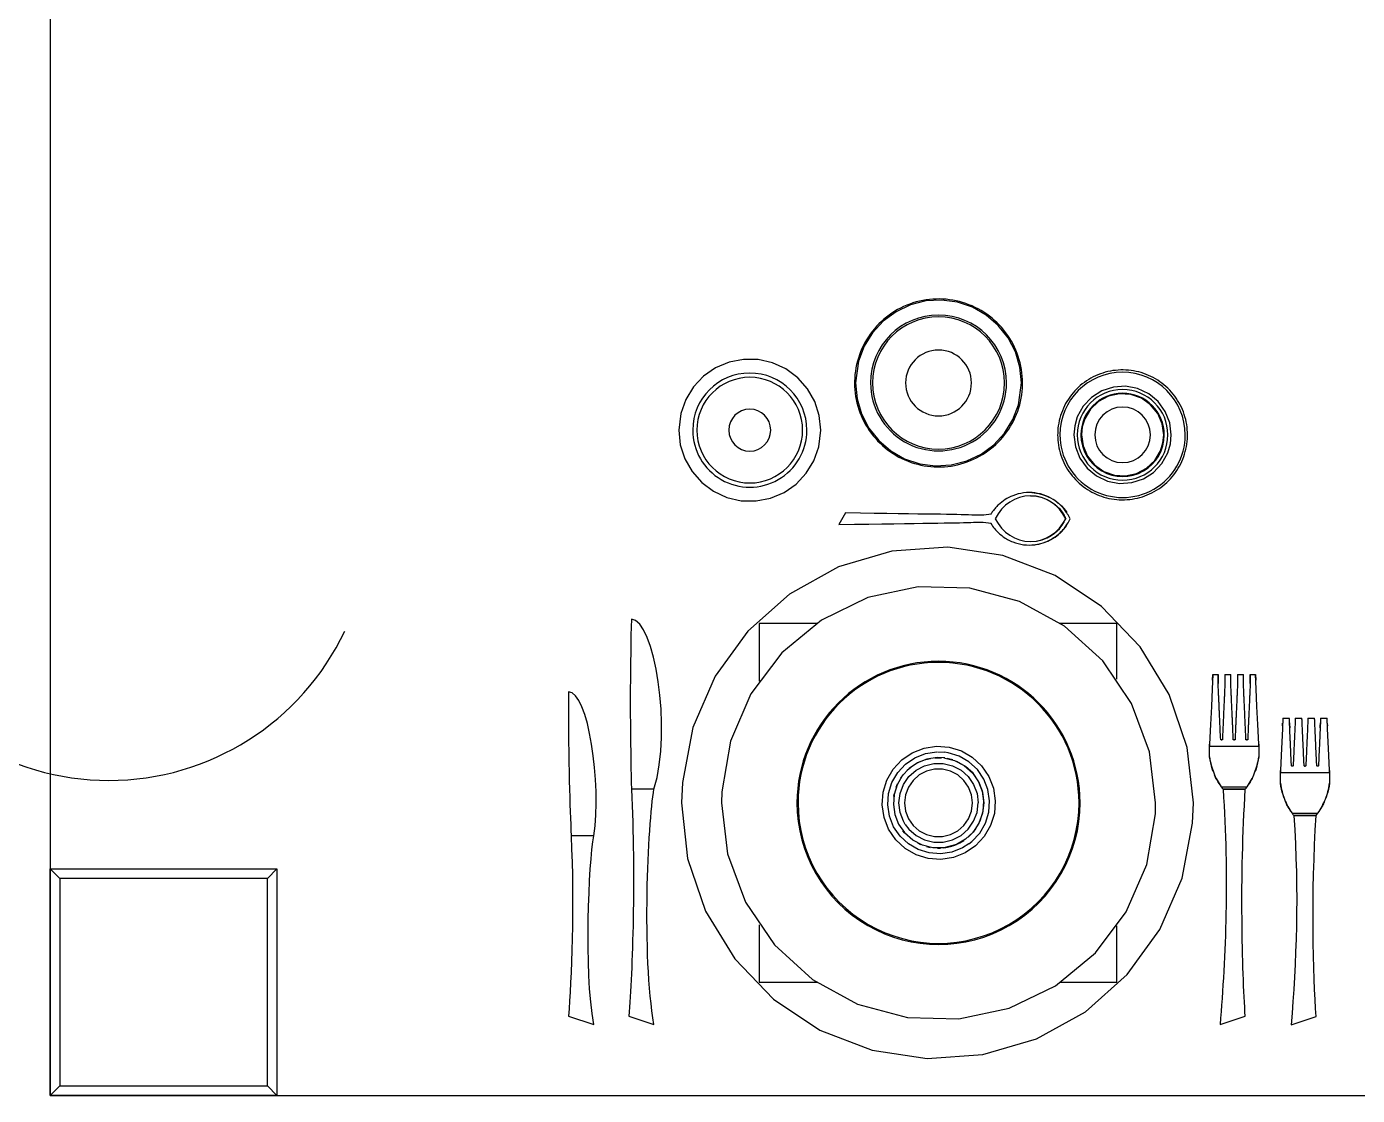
# Model space of a CAD drawing. Header units: metres. Extents: x -658 to -58, y -713 to -118.
# Drawn here: x -100.904 to -100.199, y -197.346 to -196.78 of the extents above; entities that cross this region are included whole.
import ezdxf

# ---------------------------------------------------------------- set-up
doc = ezdxf.new("R2010")
doc.units = ezdxf.units.M
doc.header["$LTSCALE"] = 100
doc.layers.add('cw', color=4, linetype='Continuous')
doc.layers.add('plan', color=8, linetype='Continuous')

# ---------------------------------------------------------------- blocks, each defined once
blk = doc.blocks.new('Dinner_table_with_dinner_set_and_chairs_18111 - Dinner_table_with_dinner_set_and_chairs_18111-814789-الدور الاول')
for p, q in [((2.22, 1), (0.12, 1)), ((2.225, 0.995), (2.22, 1)), ((2.22, 1), (2.34, 1)), ((2.34, 1), (2.22, 1)), ((2.22, 0.88), (2.22, 1)), ((2.225, 0.995), (2.225, 0.885)), ((2.335, 0.995), (2.225, 0.995)), ((2.34, 1), (2.335, 0.995)), ((2.335, 0.885), (2.335, 0.995)), ((2.34, 1), (2.34, 0.88)), ((2.34, 0.88), (2.34, 1)), ((1.68261, 0.9626), (1.66943, 0.95815)), ((1.72028, 0.96251), (1.70693, 0.958)), ((2.03352, 0.95798), (2.02017, 0.9625)), ((2.06546, 0.95798), (2.05211, 0.9625)), ((1.775, 0.94), (1.775, 0.91009)), ((1.80496, 0.94), (1.775, 0.94)), ((1.96443, 0.94), (1.93354, 0.94)), ((1.96443, 0.90964), (1.96443, 0.94)), ((2.22, 0.88), (2.225, 0.885)), ((2.225, 0.885), (2.335, 0.885)), ((2.34, 0.88), (2.335, 0.885)), ((2.34, 0.88), (2.22, 0.88)), ((2.34, 0.12), (2.34, 0.88)), ((1.85997, 0.86705), (1.86659, 0.86882)), ((1.87005, 0.86898), (1.86845, 0.86897)), ((1.87585, 0.86809), (1.87381, 0.86857)), ((1.85369, 0.86318), (1.85158, 0.86113)), ((1.88063, 0.86617), (1.87894, 0.86699)), ((2.05211, 0.8625), (2.06411, 0.8625)), ((1.68216, 0.85046), (1.66848, 0.85046)), ((1.68122, 0.85174), (1.66943, 0.85174)), ((1.66943, 0.85174), (1.68122, 0.85174)), ((1.89318, 0.84164), (1.89294, 0.84023)), ((1.66232, 0.82882), (1.66232, 0.83461)), ((1.68832, 0.83461), (1.68832, 0.82882)), ((1.71966, 0.83653), (1.70598, 0.83653)), ((1.71872, 0.83782), (1.70693, 0.83782)), ((1.70693, 0.83782), (1.71872, 0.83782)), ((1.89189, 0.83659), (1.89119, 0.8349)), ((2.02017, 0.83773), (2.03217, 0.83773)), ((1.68832, 0.82882), (1.66232, 0.82882)), ((1.88605, 0.82771), (1.88419, 0.82609)), ((1.88949, 0.83185), (1.88822, 0.83009)), ((1.69982, 0.81489), (1.69982, 0.82069)), ((1.72582, 0.82069), (1.72582, 0.81489)), ((1.86184, 0.82219), (1.86488, 0.82141)), ((1.87004, 0.818), (1.86634, 0.81816)), ((1.87144, 0.8211), (1.86783, 0.82106)), ((1.8768, 0.82217), (1.87374, 0.8214)), ((1.88175, 0.82442), (1.87928, 0.82313)), ((1.72582, 0.81489), (1.69982, 0.81489)), ((1.6635, 0.80275), (1.66343, 0.80419)), ((1.68721, 0.80419), (1.68714, 0.80275)), ((1.66702, 0.80007), (1.66362, 0.80007)), ((1.67372, 0.80007), (1.67022, 0.80007)), ((1.68042, 0.80007), (1.67692, 0.80007)), ((1.68702, 0.80007), (1.68362, 0.80007)), ((1.70153, 0.77698), (1.7014, 0.77994)), ((1.70432, 0.77698), (1.70153, 0.77698)), ((1.70432, 0.77698), (1.70153, 0.77698)), ((1.71102, 0.77698), (1.70792, 0.77698)), ((1.71772, 0.77698), (1.71462, 0.77698)), ((1.72411, 0.77698), (1.72132, 0.77698)), ((1.72411, 0.77698), (1.72132, 0.77698)), ((1.72424, 0.77994), (1.72411, 0.77698)), ((1.775, 0.77945), (1.775, 0.75)), ((1.96443, 0.75), (1.96443, 0.78059)), ((1.775, 0.75), (1.80532, 0.75)), ((1.93389, 0.75), (1.96443, 0.75)), ((1.91876, 0.69133), (1.92234, 0.69755))]:
    blk.add_line(p, q)
at = {"flags": 128}
for points in [[(2.00557, 0.845), (2.00234, 0.87441), (1.99281, 0.90242), (1.97743, 0.9277), (1.95693, 0.94904), (1.93228, 0.96542), (1.90468, 0.97606), (1.87542, 0.98046), (1.8459, 0.97841), (1.81753, 0.97001), (1.79166, 0.95565), (1.76952, 0.93601), (1.75217, 0.91205), (1.74043, 0.88489), (1.73486, 0.85582), (1.73443, 0.845)], [(1.98443, 0.845), (1.98119, 0.87209), (1.97167, 0.89765), (1.95639, 0.92026), (1.93621, 0.93862), (1.91228, 0.95172), (1.88593, 0.95881), (1.85866, 0.95949), (1.83199, 0.95374), (1.80743, 0.94186), (1.78636, 0.92453), (1.76997, 0.90273), (1.75917, 0.87767), (1.75457, 0.85078), (1.75443, 0.845)], [(1.84037, 0.83722), (1.83937, 0.84387), (1.83987, 0.85057), (1.84185, 0.85699), (1.84521, 0.8628), (1.84978, 0.86773), (1.85533, 0.87151), (1.86158, 0.87397), (1.86822, 0.87497), (1.87492, 0.87447), (1.88134, 0.87249), (1.88716, 0.86913), (1.89208, 0.86456), (1.89587, 0.85901), (1.89832, 0.85275)], [(1.85333, 0.86672), (1.85673, 0.86886), (1.86236, 0.87107), (1.86834, 0.87197), (1.87436, 0.87152), (1.88014, 0.86974), (1.88538, 0.86671), (1.88981, 0.8626), (1.89322, 0.85761), (1.89542, 0.85198)], [(1.86548, 0.86868), (1.86313, 0.86817), (1.86085, 0.86743)], [(1.86659, 0.86882), (1.87237, 0.86881), (1.87797, 0.86741), (1.88308, 0.86472), (1.8874, 0.86089), (1.88833, 0.85978)], [(1.85333, 0.86672), (1.85173, 0.86545), (1.84762, 0.86102), (1.8446, 0.85579), (1.84282, 0.85001), (1.84236, 0.84398), (1.84326, 0.838)], [(1.85103, 0.8605), (1.85003, 0.85924), (1.84735, 0.85459), (1.84576, 0.84945), (1.84536, 0.84409), (1.84616, 0.83878)], [(1.84544, 0.845), (1.84609, 0.85054), (1.848, 0.85578), (1.85107, 0.86044), (1.85513, 0.86427), (1.85997, 0.86705)], [(1.88703, 0.85645), (1.88515, 0.85893), (1.88136, 0.86228), (1.87687, 0.86464), (1.87196, 0.86585), (1.8669, 0.86585), (1.86198, 0.86464), (1.8575, 0.86228), (1.85371, 0.85893), (1.85083, 0.85476), (1.84904, 0.85003), (1.84843, 0.845)], [(1.88743, 0.845), (1.8869, 0.84931), (1.88537, 0.85337), (1.8829, 0.85694), (1.87965, 0.85981), (1.87581, 0.86183), (1.8716, 0.86287), (1.86726, 0.86287), (1.86304, 0.86183), (1.8592, 0.85981), (1.85595, 0.85694), (1.85349, 0.85337), (1.85195, 0.84931), (1.85143, 0.845)], [(1.85929, 0.86678), (1.85813, 0.86621), (1.85599, 0.86493)], [(1.89253, 0.8512), (1.89056, 0.8562), (1.88754, 0.86064)], [(1.88703, 0.85645), (1.88802, 0.85476), (1.88982, 0.85003), (1.89043, 0.845)], [(1.66943, 0.85174), (1.66895, 0.8511), (1.66848, 0.85046)], [(1.68216, 0.85046), (1.6817, 0.8511), (1.68122, 0.85174)], [(1.89832, 0.85275), (1.89932, 0.84611), (1.89882, 0.83941), (1.89684, 0.83299), (1.89348, 0.82717), (1.88891, 0.82225), (1.88336, 0.81847), (1.87711, 0.81601), (1.87047, 0.81501), (1.86377, 0.81551), (1.85735, 0.81749), (1.85153, 0.82085), (1.84661, 0.82542), (1.84282, 0.83097), (1.84037, 0.83722)], [(1.86605, 0.82122), (1.87024, 0.82101), (1.87556, 0.82181), (1.88056, 0.82377), (1.885, 0.8268), (1.88865, 0.83074), (1.89134, 0.83539), (1.89293, 0.84053), (1.89333, 0.84589), (1.89253, 0.8512)], [(1.89542, 0.85198), (1.89633, 0.846), (1.89587, 0.83997), (1.89409, 0.83419), (1.89107, 0.82896), (1.88696, 0.82452), (1.88196, 0.82112), (1.87633, 0.81891), (1.87035, 0.81801)], [(1.73443, 0.845), (1.73766, 0.81559), (1.74719, 0.78758), (1.76257, 0.7623), (1.78307, 0.74096), (1.80772, 0.72458), (1.83532, 0.71394), (1.86458, 0.70954), (1.8941, 0.71159), (1.92247, 0.71999), (1.94834, 0.73435), (1.97048, 0.75399), (1.98783, 0.77795), (1.99957, 0.80511), (2.00514, 0.83418), (2.00557, 0.845)], [(1.75443, 0.845), (1.75766, 0.81791), (1.76719, 0.79235), (1.78247, 0.76974), (1.80264, 0.75138), (1.82658, 0.73828), (1.85292, 0.73119), (1.88019, 0.73051), (1.90686, 0.73626), (1.93142, 0.74814), (1.95249, 0.76547), (1.96889, 0.78727), (1.97969, 0.81233), (1.98428, 0.83922), (1.98443, 0.845)], [(1.86654, 0.82119), (1.86092, 0.82257), (1.8558, 0.82526), (1.85147, 0.82909), (1.84819, 0.83385), (1.84614, 0.83926), (1.84544, 0.845)], [(1.89043, 0.845), (1.88982, 0.83997), (1.88802, 0.83524), (1.88515, 0.83107), (1.88136, 0.82772), (1.87687, 0.82536), (1.87196, 0.82415), (1.8669, 0.82415), (1.86198, 0.82536), (1.8575, 0.82772), (1.85371, 0.83107), (1.85083, 0.83524), (1.84904, 0.83997), (1.84843, 0.845)], [(1.85143, 0.845), (1.85195, 0.84069), (1.85349, 0.83663), (1.85595, 0.83306), (1.8592, 0.83019), (1.86304, 0.82817), (1.86726, 0.82713), (1.8716, 0.82713), (1.87581, 0.82817), (1.87965, 0.83019), (1.8829, 0.83306), (1.88537, 0.83663), (1.8869, 0.84069), (1.88743, 0.845)], [(1.70693, 0.83782), (1.70645, 0.83718), (1.70598, 0.83653)], [(1.71966, 0.83653), (1.7192, 0.83718), (1.71872, 0.83782)], [(1.84326, 0.838), (1.84547, 0.83237), (1.84888, 0.82738), (1.85331, 0.82326), (1.85855, 0.82024), (1.86432, 0.81846), (1.86634, 0.81816)], [(1.84616, 0.83878), (1.84813, 0.83377), (1.85115, 0.82933), (1.85509, 0.82568), (1.85975, 0.82299)], [(1.66232, 0.82786), (1.66272, 0.81996), (1.66305, 0.81274), (1.66336, 0.80571), (1.66362, 0.80007)], [(1.68702, 0.80007), (1.68728, 0.80571), (1.6876, 0.81274), (1.68792, 0.81996), (1.68832, 0.82786)], [(1.69982, 0.81393), (1.70033, 0.80354), (1.70077, 0.79386), (1.70119, 0.78453), (1.70153, 0.77698)], [(1.72411, 0.77698), (1.72445, 0.78453), (1.72487, 0.79386), (1.72531, 0.80354), (1.72582, 0.81393)], [(1.81996, 0.70836), (1.8163, 0.70786), (1.81297, 0.70688), (1.8101, 0.7056), (1.80773, 0.70416), (1.80582, 0.70271), (1.80431, 0.70131), (1.80313, 0.70002), (1.80221, 0.69886), (1.80151, 0.69786)], [(1.82073, 0.70649), (1.81755, 0.70625), (1.81457, 0.70556), (1.81195, 0.70455), (1.80975, 0.70336), (1.80797, 0.70211), (1.80655, 0.70089), (1.80544, 0.69975), (1.80457, 0.69871), (1.80389, 0.69779), (1.80336, 0.69697), (1.80295, 0.69626), (1.80262, 0.69564), (1.80237, 0.6951), (1.80217, 0.69465), (1.80207, 0.69441)], [(1.81996, 0.68061), (1.8163, 0.68111), (1.81297, 0.68209), (1.8101, 0.68337), (1.80773, 0.68481), (1.80582, 0.68626), (1.80431, 0.68766), (1.80313, 0.68895), (1.80221, 0.69011), (1.80151, 0.69111)], [(1.82073, 0.68232), (1.81755, 0.68257), (1.81457, 0.68325), (1.81195, 0.68426), (1.80975, 0.68545), (1.80797, 0.6867), (1.80655, 0.68792), (1.80544, 0.68906), (1.80457, 0.6901), (1.80389, 0.69103), (1.80336, 0.69184), (1.80295, 0.69256), (1.80262, 0.69318), (1.80237, 0.69371), (1.80217, 0.69417), (1.80207, 0.69441)], [(1.80633, 0.65), (1.8063, 0.65138), (1.80622, 0.65275), (1.80608, 0.65412), (1.80589, 0.65548), (1.80564, 0.65683), (1.80534, 0.65818), (1.80499, 0.65951), (1.80458, 0.66082), (1.80412, 0.66212), (1.80361, 0.6634), (1.80305, 0.66465), (1.80244, 0.66588), (1.80178, 0.66709), (1.80107, 0.66827), (1.80032, 0.66942), (1.79952, 0.67054), (1.79868, 0.67163), (1.79779, 0.67268), (1.79686, 0.6737), (1.79589, 0.67468), (1.79489, 0.67562), (1.79385, 0.67651), (1.79277, 0.67737), (1.79166, 0.67818), (1.79051, 0.67895), (1.78934, 0.67967), (1.78814, 0.68034), (1.78692, 0.68096), (1.78566, 0.68154), (1.78439, 0.68206), (1.7831, 0.68253), (1.78179, 0.68296), (1.78046, 0.68332), (1.77913, 0.68364), (1.77777, 0.6839), (1.77641, 0.68411), (1.77505, 0.68426), (1.77367, 0.68436), (1.7723, 0.6844), (1.77092, 0.68438), (1.76955, 0.68432), (1.76818, 0.68419), (1.76681, 0.68402), (1.76546, 0.68379), (1.76411, 0.6835), (1.76278, 0.68316), (1.76146, 0.68277), (1.76016, 0.68232), (1.75887, 0.68183), (1.75761, 0.68128), (1.75637, 0.68068), (1.75516, 0.68004), (1.75397, 0.67934), (1.75281, 0.6786), (1.75168, 0.67781), (1.75059, 0.67698), (1.74953, 0.67611), (1.7485, 0.67519), (1.74751, 0.67423), (1.74656, 0.67324), (1.74565, 0.6722), (1.74479, 0.67113), (1.74396, 0.67003), (1.74318, 0.6689), (1.74245, 0.66773), (1.74177, 0.66654), (1.74113, 0.66532), (1.74054, 0.66408), (1.74, 0.66281), (1.73952, 0.66152), (1.73908, 0.66022), (1.7387, 0.6589), (1.73837, 0.65756), (1.73809, 0.65621), (1.73787, 0.65485), (1.73771, 0.65349), (1.73759, 0.65212), (1.73754, 0.65074), (1.73753, 0.65)], [(2.00707, 0.6475), (2.00626, 0.65525), (2.00388, 0.66267), (2.00002, 0.66943), (1.99485, 0.67526), (1.98859, 0.6799), (1.98151, 0.68315), (1.97391, 0.68487), (1.96612, 0.68499), (1.95847, 0.68351), (1.95129, 0.68048), (1.94489, 0.67604), (1.93954, 0.67038), (1.93547, 0.66374), (1.93286, 0.6564), (1.93179, 0.6475)], [(1.79771, 0.65), (1.7969, 0.65641), (1.79452, 0.66242), (1.79072, 0.66765), (1.78574, 0.67177), (1.77989, 0.67453), (1.77354, 0.67574), (1.76709, 0.67533), (1.76094, 0.67333), (1.75548, 0.66986), (1.75106, 0.66515), (1.74795, 0.65948), (1.74658, 0.65473), (1.74614, 0.65)], [(1.7937, 0.65), (1.79289, 0.65589), (1.79051, 0.66135), (1.78675, 0.66595), (1.78188, 0.66937), (1.77626, 0.67134), (1.77032, 0.67172), (1.76451, 0.67047), (1.75924, 0.6677), (1.75493, 0.6636), (1.75188, 0.65849), (1.75057, 0.65425), (1.75015, 0.65)], [(1.91393, 0.6225), (1.91389, 0.62428), (1.91379, 0.62606), (1.91361, 0.62783), (1.91336, 0.62959), (1.91304, 0.63134), (1.91265, 0.63308), (1.91219, 0.6348), (1.91167, 0.6365), (1.91108, 0.63818), (1.91042, 0.63983), (1.90969, 0.64145), (1.9089, 0.64305), (1.90805, 0.64461), (1.90713, 0.64614), (1.90616, 0.64763), (1.90512, 0.64908), (1.90403, 0.65048), (1.90288, 0.65184), (1.90168, 0.65316), (1.90043, 0.65442), (1.89913, 0.65564), (1.89778, 0.6568), (1.89639, 0.6579), (1.89495, 0.65895), (1.89347, 0.65995), (1.89195, 0.66088), (1.8904, 0.66175), (1.88882, 0.66255), (1.8872, 0.6633), (1.88555, 0.66398), (1.88388, 0.66459), (1.88219, 0.66513), (1.88047, 0.66561), (1.87874, 0.66601), (1.87699, 0.66635), (1.87523, 0.66662), (1.87346, 0.66682), (1.87169, 0.66694), (1.86991, 0.667), (1.86813, 0.66698), (1.86635, 0.66689), (1.86458, 0.66673), (1.86281, 0.66651), (1.86106, 0.66621), (1.85932, 0.66584), (1.85759, 0.6654), (1.85589, 0.66489), (1.8542, 0.66431), (1.85254, 0.66367), (1.85091, 0.66296), (1.84931, 0.66219), (1.84773, 0.66135), (1.8462, 0.66046), (1.8447, 0.6595), (1.84324, 0.65848), (1.84182, 0.6574), (1.84045, 0.65627), (1.83912, 0.65508), (1.83784, 0.65385), (1.83661, 0.65256), (1.83544, 0.65122), (1.83432, 0.64984), (1.83325, 0.64841), (1.83224, 0.64695), (1.8313, 0.64544), (1.83041, 0.6439), (1.82958, 0.64232), (1.82882, 0.64071), (1.82813, 0.63907), (1.8275, 0.63741), (1.82694, 0.63572), (1.82644, 0.63401), (1.82602, 0.63228), (1.82566, 0.63054), (1.82537, 0.62878), (1.82516, 0.62701), (1.82501, 0.62524), (1.82494, 0.62346), (1.82493, 0.6225)], [(1.91338, 0.6225), (1.91258, 0.63087), (1.91019, 0.63894), (1.90631, 0.64641), (1.90108, 0.65299), (1.89469, 0.65847), (1.88738, 0.66262), (1.87941, 0.66531), (1.87107, 0.66642), (1.86267, 0.66593), (1.85452, 0.66385), (1.84692, 0.66025), (1.84014, 0.65527), (1.83443, 0.64909), (1.83, 0.64194), (1.82702, 0.63407), (1.82547, 0.6225)], [(1.73753, 0.65), (1.73756, 0.64862), (1.73764, 0.64725), (1.73778, 0.64588), (1.73797, 0.64452), (1.73821, 0.64317), (1.73851, 0.64182), (1.73887, 0.64049), (1.73927, 0.63918), (1.73973, 0.63788), (1.74024, 0.6366), (1.7408, 0.63535), (1.74142, 0.63412), (1.74208, 0.63291), (1.74278, 0.63173), (1.74354, 0.63058), (1.74434, 0.62946), (1.74518, 0.62837), (1.74607, 0.62732), (1.74699, 0.6263), (1.74796, 0.62532), (1.74897, 0.62438), (1.75001, 0.62349), (1.75109, 0.62263), (1.7522, 0.62182), (1.75334, 0.62105), (1.75451, 0.62033), (1.75571, 0.61966), (1.75694, 0.61904), (1.75819, 0.61846), (1.75946, 0.61794), (1.76076, 0.61747), (1.76206, 0.61704), (1.76339, 0.61668), (1.76473, 0.61636), (1.76608, 0.6161), (1.76744, 0.61589), (1.76881, 0.61574), (1.77018, 0.61564), (1.77156, 0.6156), (1.77293, 0.61562), (1.77431, 0.61568), (1.77568, 0.61581), (1.77704, 0.61598), (1.7784, 0.61621), (1.77974, 0.6165), (1.78108, 0.61684), (1.7824, 0.61723), (1.7837, 0.61768), (1.78498, 0.61817), (1.78624, 0.61872), (1.78748, 0.61932), (1.7887, 0.61996), (1.78988, 0.62066), (1.79104, 0.6214), (1.79217, 0.62219), (1.79327, 0.62302), (1.79433, 0.62389), (1.79536, 0.62481), (1.79634, 0.62577), (1.79729, 0.62676), (1.7982, 0.6278), (1.79907, 0.62887), (1.79989, 0.62997), (1.80067, 0.6311), (1.8014, 0.63227), (1.80209, 0.63346), (1.80273, 0.63468), (1.80332, 0.63592), (1.80385, 0.63719), (1.80434, 0.63848), (1.80477, 0.63978), (1.80516, 0.6411), (1.80549, 0.64244), (1.80576, 0.64379), (1.80598, 0.64515), (1.80615, 0.64651), (1.80626, 0.64788), (1.80632, 0.64926), (1.80633, 0.65)], [(1.74614, 0.65), (1.74695, 0.64359), (1.74933, 0.63758), (1.75313, 0.63235), (1.75811, 0.62823), (1.76396, 0.62547), (1.77031, 0.62426), (1.77677, 0.62467), (1.78291, 0.62667), (1.78837, 0.63014), (1.7928, 0.63485), (1.79591, 0.64052), (1.79728, 0.64527), (1.79771, 0.65)], [(1.75015, 0.65), (1.75097, 0.64411), (1.75334, 0.63865), (1.75711, 0.63405), (1.76198, 0.63063), (1.76759, 0.62866), (1.77353, 0.62828), (1.77935, 0.62953), (1.78461, 0.6323), (1.78893, 0.6364), (1.79198, 0.64151), (1.79329, 0.64575), (1.7937, 0.65)], [(1.93179, 0.6475), (1.93259, 0.63975), (1.93498, 0.63233), (1.93884, 0.62557), (1.94401, 0.61974), (1.95027, 0.6151), (1.95735, 0.61185), (1.96495, 0.61013), (1.97274, 0.61001), (1.98039, 0.61149), (1.98756, 0.61452), (1.99397, 0.61896), (1.99932, 0.62462), (2.00339, 0.63126), (2.006, 0.6386), (2.00707, 0.6475)], [(1.82493, 0.6225), (1.82496, 0.62072), (1.82507, 0.61894), (1.82525, 0.61717), (1.8255, 0.61541), (1.82581, 0.61366), (1.8262, 0.61192), (1.82666, 0.6102), (1.82719, 0.6085), (1.82778, 0.60682), (1.82844, 0.60517), (1.82917, 0.60355), (1.82996, 0.60195), (1.83081, 0.60039), (1.83172, 0.59886), (1.8327, 0.59737), (1.83373, 0.59592), (1.83483, 0.59452), (1.83597, 0.59316), (1.83717, 0.59184), (1.83842, 0.59058), (1.83973, 0.58936), (1.84107, 0.5882), (1.84247, 0.5871), (1.84391, 0.58605), (1.84538, 0.58505), (1.8469, 0.58412), (1.84845, 0.58325), (1.85004, 0.58245), (1.85166, 0.5817), (1.8533, 0.58102), (1.85497, 0.58041), (1.85667, 0.57987), (1.85838, 0.57939), (1.86012, 0.57899), (1.86186, 0.57865), (1.86362, 0.57838), (1.86539, 0.57818), (1.86717, 0.57806), (1.86895, 0.578), (1.87073, 0.57802), (1.8725, 0.57811), (1.87428, 0.57827), (1.87604, 0.57849), (1.8778, 0.57879), (1.87954, 0.57916), (1.88126, 0.5796), (1.88297, 0.58011), (1.88465, 0.58069), (1.88631, 0.58133), (1.88795, 0.58204), (1.88955, 0.58281), (1.89112, 0.58365), (1.89266, 0.58454), (1.89416, 0.5855), (1.89562, 0.58652), (1.89703, 0.5876), (1.89841, 0.58873), (1.89973, 0.58992), (1.90101, 0.59115), (1.90224, 0.59244), (1.90342, 0.59378), (1.90454, 0.59516), (1.9056, 0.59659), (1.90661, 0.59805), (1.90756, 0.59956), (1.90845, 0.6011), (1.90927, 0.60268), (1.91003, 0.60429), (1.91073, 0.60593), (1.91136, 0.60759), (1.91192, 0.60928), (1.91241, 0.61099), (1.91284, 0.61272), (1.9132, 0.61446), (1.91348, 0.61622), (1.9137, 0.61799), (1.91384, 0.61976), (1.91392, 0.62154), (1.91393, 0.6225)], [(1.82547, 0.6225), (1.82628, 0.61413), (1.82866, 0.60606), (1.83254, 0.59859), (1.83777, 0.59201), (1.84416, 0.58653), (1.85148, 0.58238), (1.85945, 0.57969), (1.86779, 0.57858), (1.87618, 0.57907), (1.88434, 0.58115), (1.89194, 0.58475), (1.89872, 0.58973), (1.90443, 0.59591), (1.90885, 0.60306), (1.91183, 0.61093), (1.91338, 0.6225)]]:
    blk.add_lwpolyline(points, dxfattribs=at)
for centre, radius, start, end in [((1.86943, 0.845), 0.075, 360, 180), ((1.86943, 0.845), 0.07443, 360, 180), ((1.86943, 0.845), 0.02399, 96.78184, 113.21816), ((1.86943, 0.845), 0.075, 180, 360), ((1.86943, 0.845), 0.07443, 180, 360), ((1.77193, 0.65), 0.03319, 360, 180), ((1.96943, 0.6475), 0.03023, 360, 180), ((1.77193, 0.65), 0.024, 0, 180), ((1.77193, 0.65), 0.02208, 360, 180), ((1.96943, 0.6475), 0.028, 0, 180), ((1.77193, 0.65), 0.01473, 0, 180), ((1.86943, 0.6225), 0.036, 360, 180), ((1.86943, 0.6225), 0.035, 0, 180), ((1.96943, 0.6475), 0.01111, 0, 180), ((1.77193, 0.65), 0.03319, 180, 360), ((1.77193, 0.65), 0.024, 180, 0), ((1.77193, 0.65), 0.02208, 180, 360), ((1.77193, 0.65), 0.01473, 180, 0), ((1.96943, 0.6475), 0.03023, 180, 360), ((1.96943, 0.6475), 0.028, 180, 0), ((1.96943, 0.6475), 0.01111, 180, 0), ((1.86943, 0.6225), 0.01745, 0, 180), ((1.86943, 0.6225), 0.036, 180, 360), ((1.86943, 0.6225), 0.035, 180, 0), ((1.86943, 0.6225), 0.01745, 180, 0)]:
    blk.add_arc(centre, radius, start, end)
for centre, start_param, end_param in [((1.82073, 0.68502), 5.164912, 7.401458), ((1.82073, 0.7038), 2.02332, 4.259866)]:
    blk.add_ellipse(centre, major_axis=(0, 0.02147), ratio=0.965926, start_param=start_param, end_param=end_param)
for points in [[(1.68122, 0.85174), (1.67839, 0.89218), (1.67994, 0.9303), (1.68261, 0.9626)], [(1.71872, 0.83782), (1.71553, 0.8833), (1.71728, 0.92618), (1.72028, 0.96251)], [(2.02017, 0.9625), (2.02664, 0.92579), (2.02337, 0.8559), (2.02017, 0.83773)], [(2.05211, 0.9625), (2.05729, 0.93308), (2.05467, 0.87706), (2.05211, 0.8625)], [(1.66943, 0.95815), (1.67091, 0.93689), (1.67205, 0.89285), (1.66943, 0.85174)], [(1.70693, 0.958), (1.70861, 0.93399), (1.70989, 0.88425), (1.70693, 0.83782)], [(2.03217, 0.83773), (2.02973, 0.88422), (2.03157, 0.93398), (2.03352, 0.95798)], [(2.06411, 0.8625), (2.06228, 0.89942), (2.06386, 0.93893), (2.06546, 0.95798)], [(2.05211, 0.8625), (2.04764, 0.83515), (2.05504, 0.78582), (2.06544, 0.78624)], [(2.06544, 0.78624), (2.06573, 0.82553), (2.06458, 0.847), (2.06411, 0.8625)], [(1.66848, 0.85046), (1.66684, 0.84816), (1.66418, 0.8432), (1.66274, 0.83757), (1.66232, 0.83461)], [(1.68832, 0.83461), (1.68791, 0.83757), (1.68647, 0.8432), (1.6838, 0.84816), (1.68216, 0.85046)], [(1.70598, 0.83653), (1.70434, 0.83423), (1.70168, 0.82927), (1.70024, 0.82364), (1.69982, 0.82069)], [(1.72582, 0.82069), (1.72541, 0.82364), (1.72397, 0.82927), (1.7213, 0.83423), (1.71966, 0.83653)], [(2.02017, 0.83773), (2.01029, 0.80607), (2.01996, 0.74773), (2.03217, 0.74773)], [(2.03217, 0.74773), (2.03332, 0.79408), (2.0324, 0.81944), (2.03217, 0.83773)], [(1.66232, 0.82786), (1.66232, 0.82817), (1.66232, 0.82849), (1.66232, 0.82882)], [(1.66232, 0.82854), (1.66232, 0.82831), (1.66232, 0.82809), (1.66232, 0.82786)], [(1.66817, 0.82545), (1.66826, 0.82549), (1.66846, 0.82556), (1.66878, 0.82556), (1.66898, 0.82549), (1.66907, 0.82545)], [(1.67487, 0.82545), (1.67496, 0.82549), (1.67516, 0.82556), (1.67548, 0.82556), (1.67568, 0.82549), (1.67577, 0.82545)], [(1.67548, 0.82554), (1.67537, 0.82556), (1.67527, 0.82557), (1.67517, 0.82554)], [(1.68157, 0.82545), (1.68166, 0.82549), (1.68186, 0.82556), (1.68218, 0.82556), (1.68238, 0.82549), (1.68247, 0.82545)], [(1.68832, 0.82882), (1.68832, 0.82849), (1.68832, 0.82817), (1.68832, 0.82786)], [(1.68832, 0.82786), (1.68832, 0.82808), (1.68832, 0.82831), (1.68832, 0.82854)], [(1.69982, 0.81393), (1.69982, 0.81425), (1.69982, 0.81457), (1.69982, 0.81489)], [(1.69982, 0.81462), (1.69982, 0.81439), (1.69982, 0.81416), (1.69982, 0.81394)], [(1.70567, 0.81152), (1.70576, 0.81157), (1.70596, 0.81164), (1.70628, 0.81164), (1.70648, 0.81157), (1.70657, 0.81152)], [(1.70628, 0.81162), (1.70617, 0.81164), (1.70607, 0.81164), (1.70597, 0.81162)], [(1.71237, 0.81152), (1.71246, 0.81157), (1.71266, 0.81164), (1.71298, 0.81164), (1.71318, 0.81157), (1.71327, 0.81152)], [(1.71298, 0.81162), (1.71287, 0.81164), (1.71277, 0.81164), (1.71267, 0.81162)], [(1.71907, 0.81152), (1.71916, 0.81157), (1.71936, 0.81164), (1.71968, 0.81164), (1.71988, 0.81157), (1.71997, 0.81152)], [(1.71968, 0.81162), (1.71957, 0.81164), (1.71947, 0.81164), (1.71937, 0.81162)], [(1.72582, 0.81489), (1.72582, 0.81457), (1.72582, 0.81425), (1.72582, 0.81393)], [(1.72582, 0.81393), (1.72582, 0.81416), (1.72582, 0.81439), (1.72582, 0.81462)], [(1.66726, 0.80523), (1.66721, 0.80429), (1.66718, 0.80343), (1.66714, 0.80259)], [(1.68351, 0.80253), (1.68347, 0.80339), (1.68343, 0.80429), (1.68339, 0.80523)], [(1.70432, 0.78167), (1.70432, 0.78), (1.70432, 0.77844), (1.70432, 0.77698)], [(1.70432, 0.77698), (1.70432, 0.77828), (1.70432, 0.77984), (1.70432, 0.78167)], [(1.70792, 0.78167), (1.70792, 0.77984), (1.70792, 0.77828), (1.70792, 0.77698)], [(1.71102, 0.77698), (1.71102, 0.77828), (1.71102, 0.77984), (1.71102, 0.78167)], [(1.71462, 0.78167), (1.71462, 0.77984), (1.71462, 0.77828), (1.71462, 0.77698)], [(1.71772, 0.77698), (1.71772, 0.77828), (1.71772, 0.77984), (1.71772, 0.78167)], [(1.72132, 0.77698), (1.72132, 0.77844), (1.72132, 0.78), (1.72132, 0.78167)], [(1.72132, 0.78167), (1.72132, 0.77984), (1.72132, 0.77828), (1.72132, 0.77698)]]:
    blk.add_open_spline(points, degree=3)
for points, knots in [([(1.665, 0.84427), (1.66534, 0.84506), (1.66617, 0.84683), (1.66721, 0.84844), (1.66781, 0.84934)], [0.5284456, 0.5284456, 0.5284456, 0.5284456, 0.6666667, 0.8420739, 0.8420739, 0.8420739, 0.8420739]), ([(1.6829, 0.84938), (1.68348, 0.84848), (1.68443, 0.84681), (1.68534, 0.84507), (1.6857, 0.84429)], [0.1579261, 0.1579261, 0.1579261, 0.1579261, 0.3333333, 0.4715544, 0.4715544, 0.4715544, 0.4715544]), ([(1.66232, 0.83461), (1.66261, 0.83675), (1.66317, 0.83931), (1.66401, 0.84175), (1.66417, 0.84221)], [0, 0, 0, 0, 0.3333333, 0.4106304, 0.4106304, 0.4106304, 0.4106304]), ([(1.68647, 0.84221), (1.68664, 0.84175), (1.68747, 0.83931), (1.68803, 0.83675), (1.68832, 0.83461)], [0.5893696, 0.5893696, 0.5893696, 0.5893696, 0.6666667, 1, 1, 1, 1]), ([(1.7025, 0.83034), (1.70284, 0.83113), (1.70367, 0.83291), (1.70471, 0.83452), (1.70531, 0.83541)], [0.5284456, 0.5284456, 0.5284456, 0.5284456, 0.6666667, 0.8420739, 0.8420739, 0.8420739, 0.8420739]), ([(1.7204, 0.83545), (1.72098, 0.83455), (1.72193, 0.83288), (1.72284, 0.83115), (1.7232, 0.83037)], [0.1579261, 0.1579261, 0.1579261, 0.1579261, 0.3333333, 0.4715544, 0.4715544, 0.4715544, 0.4715544]), ([(1.66702, 0.80007), (1.66706, 0.80083), (1.66711, 0.80205), (1.66719, 0.80382), (1.66726, 0.80522), (1.66732, 0.80672), (1.6674, 0.80831), (1.66746, 0.80968), (1.66751, 0.81077), (1.66754, 0.81159), (1.66758, 0.81241), (1.66763, 0.81351), (1.66769, 0.8149), (1.66777, 0.81658), (1.66787, 0.81887), (1.668, 0.8218), (1.66811, 0.82422), (1.66817, 0.82545)], [-1, -1, -1, -1, -0.875, -0.8125, -0.75, -0.6875, -0.625, -0.5625, -0.53125, -0.5, -0.46875, -0.4375, -0.375, -0.3125, -0.25, -0.125, 0, 0, 0, 0]), ([(1.66907, 0.82545), (1.66913, 0.82422), (1.66924, 0.8218), (1.66937, 0.81887), (1.66947, 0.81658), (1.66955, 0.8149), (1.66961, 0.81351), (1.66966, 0.81241), (1.6697, 0.81159), (1.66974, 0.81077), (1.66979, 0.80968), (1.66985, 0.80831), (1.66992, 0.80672), (1.66999, 0.80522), (1.67005, 0.80382), (1.67013, 0.80205), (1.67018, 0.80083), (1.67022, 0.80007)], [-1, -1, -1, -1, -0.875, -0.75, -0.6875, -0.625, -0.5625, -0.53125, -0.5, -0.46875, -0.4375, -0.375, -0.3125, -0.25, -0.1875, -0.125, 0, 0, 0, 0]), ([(1.67372, 0.80007), (1.67376, 0.80083), (1.67381, 0.80205), (1.67389, 0.80382), (1.67396, 0.80522), (1.67402, 0.80672), (1.6741, 0.80831), (1.67416, 0.80968), (1.67421, 0.81077), (1.67424, 0.81159), (1.67428, 0.81241), (1.67433, 0.81351), (1.67439, 0.8149), (1.67447, 0.81658), (1.67457, 0.81887), (1.6747, 0.8218), (1.67481, 0.82422), (1.67487, 0.82545)], [-1, -1, -1, -1, -0.875, -0.8125, -0.75, -0.6875, -0.625, -0.5625, -0.53125, -0.5, -0.46875, -0.4375, -0.375, -0.3125, -0.25, -0.125, 0, 0, 0, 0]), ([(1.67577, 0.82545), (1.67583, 0.82422), (1.67594, 0.8218), (1.67607, 0.81887), (1.67617, 0.81658), (1.67625, 0.8149), (1.67631, 0.81351), (1.67636, 0.81241), (1.6764, 0.81159), (1.67644, 0.81077), (1.67649, 0.80968), (1.67655, 0.80831), (1.67662, 0.80672), (1.67669, 0.80522), (1.67675, 0.80382), (1.67683, 0.80205), (1.67688, 0.80083), (1.67692, 0.80007)], [-1, -1, -1, -1, -0.875, -0.75, -0.6875, -0.625, -0.5625, -0.53125, -0.5, -0.46875, -0.4375, -0.375, -0.3125, -0.25, -0.1875, -0.125, 0, 0, 0, 0]), ([(1.68042, 0.80007), (1.68046, 0.80083), (1.68051, 0.80205), (1.68059, 0.80382), (1.68066, 0.80522), (1.68072, 0.80672), (1.6808, 0.80831), (1.68086, 0.80968), (1.68091, 0.81077), (1.68094, 0.81159), (1.68098, 0.81241), (1.68103, 0.81351), (1.68109, 0.8149), (1.68117, 0.81658), (1.68127, 0.81887), (1.6814, 0.8218), (1.68151, 0.82422), (1.68157, 0.82545)], [-1, -1, -1, -1, -0.875, -0.8125, -0.75, -0.6875, -0.625, -0.5625, -0.53125, -0.5, -0.46875, -0.4375, -0.375, -0.3125, -0.25, -0.125, 0, 0, 0, 0]), ([(1.68247, 0.82545), (1.68253, 0.82422), (1.68264, 0.8218), (1.68277, 0.81887), (1.68287, 0.81658), (1.68295, 0.8149), (1.68301, 0.81351), (1.68306, 0.81241), (1.6831, 0.81159), (1.68314, 0.81077), (1.68319, 0.80968), (1.68325, 0.80831), (1.68332, 0.80672), (1.68339, 0.80522), (1.68345, 0.80382), (1.68353, 0.80205), (1.68358, 0.80083), (1.68362, 0.80007)], [-1, -1, -1, -1, -0.875, -0.75, -0.6875, -0.625, -0.5625, -0.53125, -0.5, -0.46875, -0.4375, -0.375, -0.3125, -0.25, -0.1875, -0.125, 0, 0, 0, 0]), ([(1.69982, 0.82069), (1.70011, 0.82283), (1.70067, 0.82538), (1.70151, 0.82783), (1.70167, 0.82829)], [0, 0, 0, 0, 0.3333333, 0.4106304, 0.4106304, 0.4106304, 0.4106304]), ([(1.72397, 0.82829), (1.72414, 0.82783), (1.72497, 0.82538), (1.72553, 0.82283), (1.72582, 0.82069)], [0.5893696, 0.5893696, 0.5893696, 0.5893696, 0.6666667, 1, 1, 1, 1]), ([(1.70432, 0.78167), (1.70439, 0.78313), (1.70449, 0.78536), (1.70463, 0.78845), (1.70473, 0.79082), (1.70484, 0.79324), (1.70496, 0.79572), (1.70507, 0.79824), (1.70519, 0.80081), (1.7053, 0.80342), (1.70546, 0.80696), (1.70559, 0.80968), (1.70567, 0.81152)], [-1, -1, -1, -1, -0.833333, -0.75, -0.666667, -0.583333, -0.5, -0.416667, -0.333333, -0.25, -0.166667, 0, 0, 0, 0]), ([(1.70657, 0.81152), (1.70666, 0.80968), (1.70678, 0.80696), (1.70694, 0.80342), (1.70706, 0.80081), (1.70717, 0.79824), (1.70729, 0.79572), (1.7074, 0.79324), (1.70751, 0.79082), (1.70762, 0.78845), (1.70775, 0.78536), (1.70786, 0.78313), (1.70792, 0.78167)], [-1, -1, -1, -1, -0.833333, -0.75, -0.666667, -0.583333, -0.5, -0.416667, -0.333333, -0.25, -0.166667, 0, 0, 0, 0]), ([(1.71102, 0.78167), (1.71109, 0.78313), (1.71119, 0.78536), (1.71133, 0.78845), (1.71143, 0.79082), (1.71154, 0.79324), (1.71166, 0.79572), (1.71177, 0.79824), (1.71189, 0.80081), (1.712, 0.80342), (1.71216, 0.80696), (1.71229, 0.80968), (1.71237, 0.81152)], [-1, -1, -1, -1, -0.833333, -0.75, -0.666667, -0.583333, -0.5, -0.416667, -0.333333, -0.25, -0.166667, 0, 0, 0, 0]), ([(1.71327, 0.81152), (1.71336, 0.80968), (1.71348, 0.80696), (1.71364, 0.80342), (1.71376, 0.80081), (1.71387, 0.79824), (1.71399, 0.79572), (1.7141, 0.79324), (1.71421, 0.79082), (1.71432, 0.78845), (1.71445, 0.78536), (1.71456, 0.78313), (1.71462, 0.78167)], [-1, -1, -1, -1, -0.833333, -0.75, -0.666667, -0.583333, -0.5, -0.416667, -0.333333, -0.25, -0.166667, 0, 0, 0, 0]), ([(1.71772, 0.78167), (1.71779, 0.78313), (1.71789, 0.78536), (1.71803, 0.78845), (1.71813, 0.79082), (1.71824, 0.79324), (1.71836, 0.79572), (1.71847, 0.79824), (1.71859, 0.80081), (1.7187, 0.80342), (1.71886, 0.80696), (1.71899, 0.80968), (1.71907, 0.81152)], [-1, -1, -1, -1, -0.833333, -0.75, -0.666667, -0.583333, -0.5, -0.416667, -0.333333, -0.25, -0.166667, 0, 0, 0, 0]), ([(1.71997, 0.81152), (1.72006, 0.80972), (1.72018, 0.80704), (1.72033, 0.80353), (1.72045, 0.80093), (1.72057, 0.79835), (1.72068, 0.79579), (1.7208, 0.79328), (1.72091, 0.79083), (1.72102, 0.78845), (1.72115, 0.78535), (1.72126, 0.78312), (1.72132, 0.78167)], [-1, -1, -1, -1, -0.833333, -0.75, -0.666667, -0.583333, -0.5, -0.416667, -0.333333, -0.25, -0.166667, 0, 0, 0, 0]), ([(1.84173, 0.69692), (1.84115, 0.69789), (1.83934, 0.70045), (1.83552, 0.70402), (1.83022, 0.70696), (1.82439, 0.70847), (1.81837, 0.70847), (1.81156, 0.70669), (1.80663, 0.70354), (1.80343, 0.70024), (1.80157, 0.69789), (1.80042, 0.6959), (1.79977, 0.69449)], [0.049581, 0.049581, 0.049581, 0.049581, 0.1111111, 0.2222222, 0.3333333, 0.4444444, 0.5555556, 0.6666667, 0.8333333, 0.875, 0.9166667, 1, 1, 1, 1]), ([(1.79977, 0.69449), (1.80064, 0.6926), (1.80276, 0.68917), (1.80874, 0.68356), (1.81636, 0.6805), (1.82439, 0.6805), (1.8312, 0.68227), (1.83614, 0.68542), (1.83934, 0.68871), (1.84065, 0.69036), (1.84141, 0.69151), (1.84173, 0.69204)], [0, 0, 0, 0, 0.1111111, 0.2222222, 0.4444444, 0.5555556, 0.6666667, 0.8333333, 0.875, 0.9166667, 0.950419, 0.950419, 0.950419, 0.950419]), ([(1.84146, 0.69199), (1.84527, 0.69282), (1.85545, 0.69211), (1.87443, 0.69211), (1.91876, 0.69133)], [-0.1143426, -0.1143426, -0.1143426, -0.1143426, -0.0818795, 0, 0, 0, 0]), ([(1.92234, 0.69755), (1.87603, 0.69674), (1.85619, 0.69674), (1.84556, 0.69599), (1.84157, 0.69686)], [-0.1210686, -0.1210686, -0.1210686, -0.1210686, -0.0391891, -0.006726, -0.006726, -0.006726, -0.006726])]:
    blk.add_open_spline(points, degree=3, knots=knots)
blk = doc.blocks.new('A$Cb06f5615')
at = {"layer": 'plan', "rotation": 180}
blk.add_blockref('Dinner_table_with_dinner_set_and_chairs_18111 - Dinner_table_with_dinner_set_and_chairs_18111-814789-الدور الاول', (-29.10354, 14.90949), dxfattribs=at)

msp = doc.modelspace()

# ---------------------------------------------------------------- linework, layer by layer
at = {"layer": 'cw'}
msp.add_arc((-100.86021, -197.04112), 0.13819, 205.32988, 334.67012, dxfattribs=at)

# ---------------------------------------------------------------- block references
at = {"layer": 'plan'}
msp.add_blockref('A$Cb06f5615', (-69.44773, -211.2557), dxfattribs=at)

doc.saveas('drawing.dxf')
